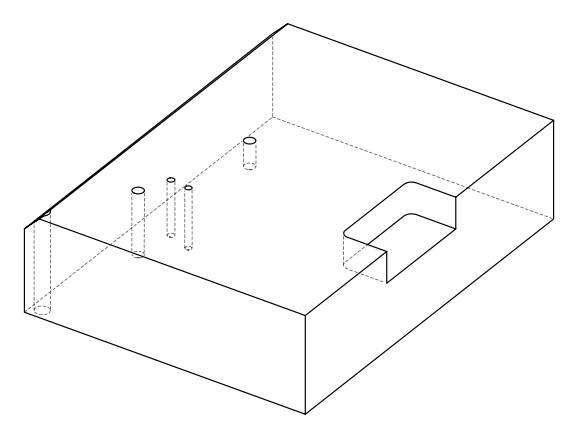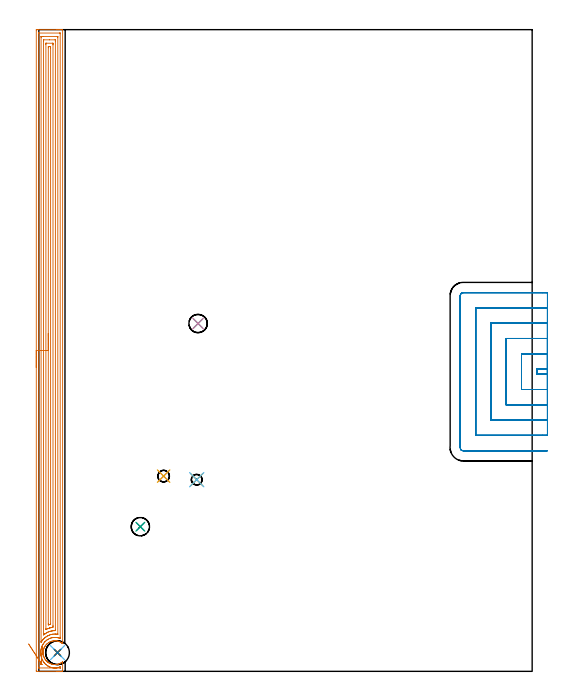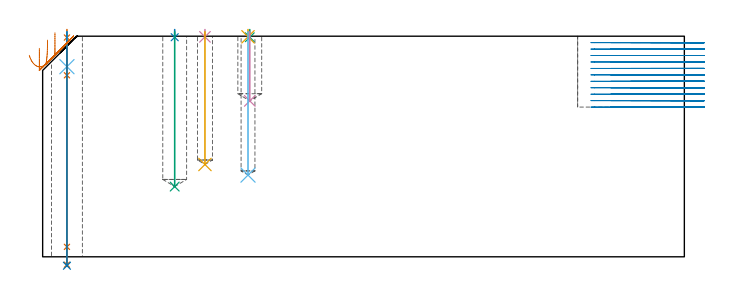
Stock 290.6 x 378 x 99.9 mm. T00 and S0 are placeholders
(PLAN: 14 operations, 8 tool changes, 45.6 min)
(1 SPOT_DRILL | STEP1HOLE | NXT0321_9005460120000 | 0.03 min | 2 mm3)
(2 SPOT_DRILL_1 | STEP1POCKET | NXT0321_9005460120000 | 0.03 min | 1 mm3)
(3 SPOT_DRILL_2 | STEP1POCKET_1 | NXT0321_9005460120000 | 0.03 min | 1 mm3)
(4 SPOT_DRILL_3 | STEP1POCKET_2 | NXT0321_9005460120000 | 0.03 min | 0 mm3)
(5 SPOT_DRILL_4 | STEP1POCKET_3 | NXT0321_9005460120000 | 0.03 min | 0 mm3)
(6 DRILL_BLIND_HOLE_INTO_CENTER | STEP1HOLE | UGT0301_207 | 0.06 min | 789 mm3)
(7 GUN_DRILL_THROUGH_HOLE | STEP1HOLE | UGT0307_006 | 0.5 min | 5562 mm3)
(8 DRILL_TO_ENLARGE_THROUGH_HOLE | STEP1HOLE | NXT0301_104 | 0.43 min | 8988 mm3)
(9 DRILL_BLIND_HOLE_INTO_CENTER_1 | STEP1POCKET | UGT0301_220 | 0.28 min | 6018 mm3)
(10 DRILL_BLIND_HOLE_INTO_CENTER_2 | STEP1POCKET_1 | UGT0301_220 | 0.13 min | 2475 mm3)
(11 DRILL_BLIND_HOLE_INTO_CENTER_3 | STEP1POCKET_2 | UGT0301_189 | 0.24 min | 2042 mm3)
(12 DRILL_BLIND_HOLE_INTO_CENTER_4 | STEP1POCKET_3 | UGT0301_458 | 0.26 min | 1904 mm3)
(13 AREA_MILL | FG_CHAMFER_SURFACE | UGT0205_001 | 18.25 min | 44703 mm3)
(14 MILL_SLOT | SLOT_PARTIAL_RECTANGULAR | NXT0201_011 | Follow Part, ap 3, ae 75% | 25.35 min | 162179 mm3)
(TOOL NXT0321_9005460120000 | NC Spot Drill, 142deg, 12mm, Carbide, Uncoated | D12 PA142 FL30 Z2)
(TOOL UGT0301_207 | Twist Drill 9.2 mm | D9.2 PA118 FL80 Z2)
(TOOL UGT0307_006 | Gun Drill 9 mm | D9 PA130 FL24 Z1)
(TOOL NXT0301_104 | Carbide Drill 14mm [860.1-1400-112A1-MM 2214] | D14 PA140 FL123 Z2)
(TOOL UGT0301_220 | Twist Drill 10.8 mm | D10.8 PA118 FL92 Z2)
(TOOL UGT0301_189 | Twist Drill 6.8 mm | D6.8 PA118 FL66 Z2)
(TOOL UGT0301_458 | Carbide Drill 6.3 mm | D6.3 PA118 FL63 Z2)
(TOOL UGT0205_001 | Chamfer Mill 20 x 3 x 45 deg. | D20 FL50 Z2)
(TOOL NXT0201_011 | ENDMILL 12mm [2P460-1200-NA 1630] | D12 FL38 Z6)
(OP 1 SPOT_DRILL)
G17 G21 G94 G90
T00 M6
G54
G17 G0 G90 X11. Y11. S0 M3
G43 Z109.9 H0
G94 G81 G98 Z99.297 F250. R102.9
G80
M5
M2
(OP 2 SPOT_DRILL_1)
G17 G21 G94 G90
T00 M6
G54
G17 G0 G90 X59.8 Y85.2 S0 M3
G43 Z109.9 H0
G94 G81 G98 Z99.435 F250. R102.9
G80
M5
M2
(OP 3 SPOT_DRILL_2)
G17 G21 G94 G90
T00 M6
G54
G17 G0 G90 X93.8 Y204.9 S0 M3
G43 Z109.9 H0
G94 G81 G98 Z99.427 F250. R102.9
G80
M5
M2
(OP 4 SPOT_DRILL_3)
G17 G21 G94 G90
T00 M6
G54
G17 G0 G90 X73.5 Y115. S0 M3
G43 Z109.9 H0
G94 G81 G98 Z99.607 F250. R102.9
G80
M5
M2
(OP 5 SPOT_DRILL_4)
G17 G21 G94 G90
T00 M6
G54
G17 G0 G90 X93. Y112.9 S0 M3
G43 Z109.9 H0
G94 G81 G98 Z99.629 F250. R102.9
G80
M5
M2
(OP 6 DRILL_BLIND_HOLE_INTO_CENTER)
G17 G21 G94 G90
T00 M6
G54
G17 G0 G90 X11. Y11. S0 M3
G43 Z109.9 H0
G94 G81 G98 Z86.1 F250. R101.9
G80
M5
M2
(OP 7 GUN_DRILL_THROUGH_HOLE)
G17 G21 G94 G90
T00 M6
G54
G17 G0 G90 X11. Y11. M8
G43 Z109.9 H0
Z97.729
S716 M3
G94 G1 Z82.205 F125. M26
G4 X.084
Z4.5 F250.
G4 X.084
Z-3.598 F125.
G4 X.084
M5
M9
G0 Z97.729
Z109.9
M2
(OP 8 DRILL_TO_ENLARGE_THROUGH_HOLE)
G17 G21 G94 G90
T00 M6
G54
G17 G0 G90 X11. Y11. S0 M3
G43 Z109.9 H1
G94 G73 G98 Z-4.048 F250. Q12.993 R101.9
G80
M5
M2
(OP 9 DRILL_BLIND_HOLE_INTO_CENTER_1)
G17 G21 G94 G90
T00 M6
G54
G17 G0 G90 X59.8 Y85.2 S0 M3
G43 Z109.9 H0
G94 G81 G98 Z31.8 F250. R101.9
G80
M5
M2
(OP 10 DRILL_BLIND_HOLE_INTO_CENTER_2)
G17 G21 G94 G90
T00 M6
G54
G17 G0 G90 X93.8 Y204.9 S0 M3
G43 Z109.9 H0
G94 G81 G98 Z70.6 F250. R101.9
G80
M5
M2
(OP 11 DRILL_BLIND_HOLE_INTO_CENTER_3)
G17 G21 G94 G90
T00 M6
G54
G17 G0 G90 X73.5 Y115. S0 M3
G43 Z109.9 H0
G94 G81 G98 Z41.8 F250. R101.9
G80
M5
M2
(OP 12 DRILL_BLIND_HOLE_INTO_CENTER_4)
G17 G21 G94 G90
T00 M6
G54
G17 G0 G90 X93. Y112.9 S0 M3
G43 Z109.9 H0
G94 G81 G98 Z37. F250. R101.9
G80
M5
M2
(OP 13 AREA_MILL)
G17 G21 G94 G90
T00 M6
G54
G17 G0 G90 X-1.5 Y179. S1061 M3
G43 Z109.9 H0
Z94.4
G94 G1 Y179.038 Z93.528 F250.
Y179.152 Z92.663
Y179.341 Z91.812
Y179.603 Z90.98
Y179.937 Z90.174
Y180.34 Z89.4
Y180.808 Z88.664
Y181.34 Z87.972
Y181.929 Z87.329
Y182.572 Z86.74
Y183.264 Z86.208
Y184. Z85.74
Y184.774 Z85.337
Y185.58 Z85.003
Y186.412 Z84.741
Y187.263 Z84.552
Y188.128 Z84.438
Y189. Z84.4
Y377.389
X-1.497 Y377.995
X-1.496 Y377.997 Z84.402
X-0.891 Y377.999 Z85.006
X-0.281 Y378. Z85.617
X10.713 Z96.608
X11.277 Z97.174
X11.606 Z97.502
X12.17 Z98.066
X12.499 Z98.394
X13.156 Z99.056
X13.552 Z99.451
X13.941 Y377.998 Z99.832
X13.972 Y377.995 Z99.863
X13.997 Y377.991 Z99.888
X14. Y377.835 Z99.9
Y16.682
X13.995 Y16.379 Z99.891
X13.909 Y16.433 Z99.807
X13.727 Y16.571 Z99.626
X13.671 Y16.614 Z99.57
X13.576 Y16.682 Z99.476
X13.366 Y16.831 Z99.266
X13.079 Y17.007 Z98.979
X12.639 Y17.246 Z98.539
X12.191 Y17.454 Z98.091
X11.814 Y17.599 Z97.714
X11.433 Y17.726 Z97.333
X11.303 Y17.76 Z97.203
X10.86 Y17.858 Z96.76
X10.414 Y17.932 Z96.314
X9.971 Y17.975 Z95.871
X9.526 Y17.991 Z95.426
X9.082 Y17.978 Z94.982
X8.638 Y17.938 Z94.538
X8.193 Y17.869 Z94.093
X7.75 Y17.773 Z93.65
X7.567 Y17.726 Z93.467
X7.211 Y17.613 Z93.111
X6.862 Y17.476 Z92.762
X6.413 Y17.272 Z92.313
X5.974 Y17.037 Z91.874
X5.635 Y16.831 Z91.535
X5.086 Y16.421 Z90.985
X4.911 Y16.273 Z90.81
X4.81 Y16.187 Z90.709
X4.544 Y15.937 Z90.443
X4.465 Y15.849 Z90.363
X4.197 Y15.556 Z90.097
X3.795 Y15.043 Z89.695
X3.699 Y14.896 Z89.598
X3.542 Y14.658 Z89.442
X3.391 Y14.402 Z89.291
X3.31 Y14.263 Z89.209
X3.252 Y14.148 Z89.15
X3.189 Y14.003 Z89.085
X3.088 Y13.776 Z88.984
X3.055 Y13.704 Z88.953
X2.883 Y13.254 Z88.779
X2.84 Y13.111 Z88.735
X2.748 Y12.809 Z88.645
X2.745 Y12.796 Z88.642
X2.716 Y12.664 Z88.609
X2.679 Y12.514 Z88.577
X2.643 Y12.359 Z88.542
X2.62 Y12.218 Z88.518
X2.569 Y11.913 Z88.468
X2.521 Y11.465 Z88.42
X2.508 Y11.242 Z88.406
X2.504 Y11.025 Z88.399
X2.503 Y11.018 Z88.398
X2.523 Y10.571 Z88.418
X2.538 Y10.432 Z88.429
X2.552 Y10.271 Z88.447
X2.566 Y10.123 Z88.462
X2.588 Y9.986 Z88.483
X2.62 Y9.775 Z88.519
X2.636 Y9.676 Z88.534
X2.738 Y9.227 Z88.637
X2.869 Y8.782 Z88.768
X2.977 Y8.5 Z88.874
X3.04 Y8.332 Z88.938
X3.235 Y7.888 Z89.134
X3.302 Y7.754 Z89.2
X3.31 Y7.737 Z89.208
X3.484 Y7.439 Z89.384
X3.53 Y7.36 Z89.43
X3.767 Y6.993 Z89.667
X3.865 Y6.861 Z89.765
X3.977 Y6.711 Z89.876
X4.198 Y6.439 Z90.096
X4.51 Y6.099 Z90.407
X4.647 Y5.968 Z90.546
X4.792 Y5.83 Z90.691
X4.937 Y5.706 Z90.837
X5.087 Y5.578 Z90.984
X5.265 Y5.446 Z91.156
X5.357 Y5.374 Z91.254
X5.527 Y5.245 Z91.426
X5.58 Y5.204 Z91.479
X5.774 Y5.077 Z91.674
X5.974 Y4.959 Z91.874
X6.413 Y4.728 Z92.313
X6.862 Y4.528 Z92.762
X7.444 Y4.31 Z93.344
X7.75 Y4.229 Z93.65
X8.193 Y4.132 Z94.093
X8.638 Y4.062 Z94.538
X9.082 Y4.022 Z94.982
X9.526 Y4.009 Z95.426
X9.971 Y4.025 Z95.871
X10.414 Y4.068 Z96.314
X10.86 Y4.142 Z96.76
X11.303 Y4.242 Z97.203
X11.556 Y4.31 Z97.456
X12.191 Y4.549 Z98.091
X12.639 Y4.754 Z98.539
X13.079 Y4.994 Z98.979
X13.419 Y5.204 Z99.319
X13.846 Y5.522 Z99.746
X13.898 Y5.559 Z99.797
X13.97 Y5.605 Z99.864
X13.997 Y5.62 Z99.889
X14. Y5.521 Z99.9
Y0.164
X13.997 Y0.01 Z99.888
X13.943 Y0.007 Z99.834
X13.552 Y0. Z99.451
X13.156 Z99.056
X12.499 Z98.394
X11.277 Z97.174
X10.713 Z96.608
X-1.174 Y0.001 Z84.723
X-1.492 Y0.01 Z84.406
X-1.499 Y0.326 Z84.399
Y0.345
X-1.5 Y189. Z84.4
X-0.086 Z85.814
Y375.69
X-0.085 Y375.777 Z85.815
X-0.08 Y375.951 Z85.82
X-0.078 Y375.992 Z85.822
X-0.072 Y375.994 Z85.828
X-0.048 Y375.997 Z85.852
X0.001 Y375.999 Z85.901
X12.104 Z98.004
X12.499 Y375.992 Z98.399
X12.554 Y375.99 Z98.454
X12.579 Y375.974 Z98.479
X12.585 Y375.603 Z98.485
Y20.079
X12.584 Y19.905 Z98.484
X12.579 Y19.557 Z98.479
X12.574 Y19.388 Z98.474
X12.553 Y19.393 Z98.453
X12.499 Y19.41 Z98.399
X12.422 Y19.437 Z98.322
X11.923 Y19.607 Z97.823
X11.606 Y19.704 Z97.506
X11.158 Y19.809 Z97.058
X10.713 Y19.886 Z96.613
X10.118 Y19.956 Z96.018
X9.821 Y19.971 Z95.721
X9.209 Y19.972 Z95.109
X8.928 Y19.958 Z94.828
X8.387 Y19.901 Z94.287
X8.035 Y19.846 Z93.935
X7.634 Y19.761 Z93.534
X7.143 Y19.631 Z93.043
X6.937 Y19.566 Z92.837
X6.39 Y19.361 Z92.29
X6.293 Y19.317 Z92.193
X6.25 Y19.296 Z92.15
X5.7 Y19.018 Z91.6
X5.357 Y18.829 Z91.257
X5.133 Y18.692 Z91.033
X4.803 Y18.468 Z90.703
X4.609 Y18.323 Z90.509
X4.465 Y18.208 Z90.365
X4.118 Y17.922 Z90.018
X3.739 Y17.575 Z89.639
X3.657 Y17.49 Z89.557
X3.572 Y17.397 Z89.472
X3.239 Y17.015 Z89.139
X2.974 Y16.682 Z88.874
X2.847 Y16.514 Z88.747
X2.679 Y16.271 Z88.579
X2.49 Y15.979 Z88.39
X2.376 Y15.789 Z88.276
X2.161 Y15.414 Z88.061
X1.915 Y14.896 Z87.815
X1.891 Y14.844 Z87.791
X1.876 Y14.807 Z87.776
X1.787 Y14.587 Z87.687
X1.629 Y14.161 Z87.529
X1.577 Y14.003 Z87.477
X1.421 Y13.477 Z87.321
X1.335 Y13.111 Z87.235
X1.261 Y12.744 Z87.161
X1.178 Y12.218 Z87.078
X1.15 Y11.962 Z87.05
X1.12 Y11.661 Z87.02
X1.101 Y11.325 Z87.001
X1.096 Y11.123 Z86.996
X1.116 Y10.432 Z87.016
X1.121 Y10.318 Z87.021
X1.132 Y10.194 Z87.032
X1.17 Y9.853 Z87.07
X1.215 Y9.539 Z87.115
X1.277 Y9.156 Z87.177
X1.391 Y8.646 Z87.291
X1.59 Y7.951 Z87.49
X1.66 Y7.754 Z87.56
X1.787 Y7.42 Z87.687
X2.029 Y6.861 Z87.929
X2.278 Y6.369 Z88.178
X2.523 Y5.968 Z88.423
X2.679 Y5.725 Z88.579
X2.949 Y5.347 Z88.849
X3.162 Y5.075 Z89.062
X3.572 Y4.607 Z89.472
X4.002 Y4.182 Z89.902
X4.465 Y3.791 Z90.365
X5.147 Y3.289 Z91.047
X5.276 Y3.208 Z91.176
X5.357 Y3.16 Z91.257
X5.647 Y2.999 Z91.547
X6.25 Y2.714 Z92.15
X6.465 Y2.619 Z92.365
X7.031 Y2.397 Z92.931
X7.143 Y2.359 Z93.043
X7.197 Y2.342 Z93.097
X7.582 Y2.252 Z93.482
X8.035 Y2.154 Z93.935
X8.332 Y2.1 Z94.232
X8.435 Y2.088 Z94.335
X8.928 Y2.042 Z94.828
X9.309 Y2.016 Z95.209
X9.326 Z95.226
X9.821 Y2.029 Z95.721
X10.175 Y2.042 Z96.075
X10.232 Y2.049 Z96.132
X10.713 Y2.114 Z96.613
X10.957 Y2.152 Z96.857
X11.281 Y2.22 Z97.181
X11.606 Y2.293 Z97.506
X11.689 Y2.314 Z97.589
X11.967 Y2.397 Z97.867
X12.356 Y2.539 Z98.256
X12.499 Y2.589 Z98.399
X12.568 Y2.612 Z98.468
X12.579 Y2.483 Z98.479
X12.583 Y2.397 Z98.483
X12.585 Y2.31 Z98.485
X12.584 Y2.223 Z98.484
X12.58 Y2.049 Z98.48
X12.578 Y2.008 Z98.478
X12.572 Y2.006 Z98.472
X12.548 Y2.003 Z98.448
X12.499 Y2.001 Z98.399
X0.396 Z86.296
X0.001 Y2.008 Z85.901
X-0.054 Y2.01 Z85.846
X-0.079 Y2.026 Z85.821
X-0.086 Y2.397 Z85.814
Y189.
X1.328 Z87.228
X1.329 Y373.383 Z87.229
X1.331 Y373.818 Z87.231
X1.333 Y373.932 Z87.233
X1.335 Y373.98 Z87.235
X1.423 Y373.99 Z87.323
X1.607 Y373.998 Z87.507
X1.787 Y373.999 Z87.687
X2.497 Y374. Z88.397
X10.896 Y373.999 Z96.796
X11.017 Y373.997 Z96.917
X11.114 Y373.992 Z97.014
X11.165 Y373.987 Z97.065
X11.166 Y373.969 Z97.066
X11.169 Y373.818 Z97.069
X11.171 Y373.36 Z97.071
Y22.039
X11.169 Y21.925 Z97.069
X11.167 Y21.868 Z97.067
X11.166 Y21.849 Z97.066
X11.109 Y21.851 Z97.009
X10.87 Y21.882 Z96.77
X10.713 Y21.899 Z96.613
X10.311 Y21.94 Z96.211
X9.883 Y21.977 Z95.783
X9.821 Y21.978 Z95.721
X8.997 Y21.97 Z94.897
X8.928 Y21.964 Z94.828
X8.189 Y21.885 Z94.089
X8.035 Y21.859 Z93.935
X7.439 Y21.742 Z93.339
X7.143 Y21.666 Z93.043
X6.737 Y21.552 Z92.637
X6.25 Y21.374 Z92.15
X6.086 Y21.31 Z91.986
X5.705 Y21.146 Z91.605
X5.472 Y21.031 Z91.372
X5.357 Y20.971 Z91.257
X4.892 Y20.719 Z90.792
X4.465 Y20.456 Z90.365
X4.342 Y20.376 Z90.242
X4.165 Y20.253 Z90.065
X3.83 Y19.996 Z89.73
X3.572 Y19.788 Z89.472
X3.34 Y19.592 Z89.24
X3.085 Y19.361 Z88.985
X2.88 Y19.159 Z88.78
X2.679 Y18.943 Z88.579
X2.456 Y18.691 Z88.356
X2.265 Y18.468 Z88.165
X2.055 Y18.199 Z87.955
X1.787 Y17.843 Z87.687
X1.675 Y17.686 Z87.575
X1.599 Y17.575 Z87.499
X1.335 Y17.175 Z87.235
X1.333 Y17.202 Z87.233
X1.33 Y17.28 Z87.23
X1.329 Y17.382 Z87.229
X1.328 Y17.488 Z87.228
Y189.
X2.743 Z88.643
Y371.139
X2.748 Y371.964 Z88.648
X2.749 Y371.987 Z88.649
X2.766 Y371.99 Z88.666
X2.819 Y371.995 Z88.719
X2.927 Y371.998 Z88.827
X6.25 Y372. Z92.15
X9.58 Y371.999 Z95.48
X9.683 Y371.996 Z95.583
X9.734 Y371.991 Z95.634
X9.751 Y371.988 Z95.651
X9.757 Y371.139 Z95.657
Y24.718
X9.755 Y24.303 Z95.655
X9.753 Y24.096 Z95.653
X9.75 Y24.001 Z95.65
X9.657 Y23.989 Z95.557
X8.928 Y23.963 Z94.828
X8.797 Y23.956 Z94.697
X8.035 Y23.877 Z93.935
X7.989 Y23.871 Z93.889
X7.716 Y23.825 Z93.616
X7.24 Y23.728 Z93.14
X7.143 Y23.703 Z93.043
X6.539 Y23.535 Z92.439
X6.25 Y23.439 Z92.15
X5.88 Y23.302 Z91.78
X5.357 Y23.085 Z91.257
X5.251 Y23.038 Z91.151
X5.029 Y22.932 Z90.929
X4.66 Y22.737 Z90.56
X4.465 Y22.628 Z90.365
X4.094 Y22.41 Z89.994
X3.572 Y22.072 Z89.472
X3.552 Y22.059 Z89.452
X3.524 Y22.039 Z89.424
X3.488 Y22.011 Z89.388
X2.75 Y21.445 Z88.65
X2.748 Y21.505 Z88.648
X2.745 Y21.662 Z88.645
X2.743 Y21.976 Z88.643
Y22.039
Y189.
X4.157 Z90.057
X4.158 Y369.354 Z90.058
X4.159 Y369.659 Z90.059
X4.164 Y369.968 Z90.064
X4.168 Y369.991 Z90.068
X4.183 Y369.994 Z90.083
X4.222 Y369.997 Z90.122
X4.303 Y369.999 Z90.203
X4.465 Y370. Z90.365
X8.035 Y369.998 Z93.935
X8.285 Y369.996 Z94.185
X8.328 Y369.99 Z94.228
X8.336 Y369.978 Z94.236
X8.339 Y369.943 Z94.239
X8.342 Y369.354 Z94.242
X8.343 Y369.046 Z94.243
X8.342 Y27.089 Z94.242
X8.339 Y26.503 Z94.239
X8.336 Y26.202 Z94.236
X8.322 Y25.926 Z94.222
X8.035 Y25.884 Z93.935
X7.798 Y25.847 Z93.698
X7.143 Y25.728 Z93.043
X7.045 Y25.708 Z92.945
X6.646 Y25.61 Z92.546
X6.336 Y25.524 Z92.236
X6.25 Y25.496 Z92.15
X5.674 Y25.294 Z91.574
X5.357 Y25.169 Z91.257
X5.041 Y25.034 Z90.941
X4.465 Y24.769 Z90.365
X4.43 Y24.752 Z90.33
X4.36 Y24.718 Z90.26
X4.269 Y24.674 Z90.169
X4.218 Y24.653 Z90.118
X4.163 Y24.633 Z90.063
X4.161 Y24.669 Z90.061
X4.159 Y24.718 Z90.059
X4.157 Y24.85 Z90.057
Y25.025
Y189.
X5.571 Z91.471
Y367.354
X5.573 Y367.568 Z91.473
X5.576 Y367.907 Z91.476
X5.578 Y367.983 Z91.478
X5.674 Y367.99 Z91.574
X5.821 Y367.997 Z91.721
X6.25 Y367.999 Z92.15
X6.712 Y367.998 Z92.612
X6.881 Y367.993 Z92.781
X6.915 Y367.99 Z92.815
X6.922 Y367.931 Z92.822
X6.926 Y367.785 Z92.826
X6.928 Y367.568 Z92.828
X6.929 Y366.889 Z92.829
X6.928 Y27.949 Z92.828
X6.927 Y27.78 Z92.827
X6.925 Y27.738 Z92.825
X6.922 Y27.723 Z92.822
X6.913 Y27.716 Z92.813
X6.845 Y27.694 Z92.745
X6.25 Y27.537 Z92.15
X6.14 Y27.506 Z92.04
X5.769 Y27.396 Z91.669
X5.689 Y27.378 Z91.589
X5.578 Y27.396 Z91.478
X5.575 Y27.68 Z91.475
X5.572 Y28.074 Z91.472
X5.571 Y189. Z91.471
Y189.872 Z91.509
Y190.736 Z91.623
Y191.588 Z91.812
Y192.42 Z92.074
Y193.226 Z92.408
Y194. Z92.811
Y194.736 Z93.28
Y195.428 Z93.811
Y196.071 Z94.4
Y196.66 Z95.043
Y197.191 Z95.735
Y197.66 Z96.471
Y198.063 Z97.245
Y198.397 Z98.051
Y198.659 Z98.883
Y198.848 Z99.735
Y198.962 Z100.599
Y199. Z101.471
G0 Z109.9
X-6.054 Y16.189
Z91.236
G1 X-5.808 Y15.812 Z90.488
X-5.528 Y15.381 Z89.784
X-5.216 Y14.9 Z89.126
X-4.873 Y14.373 Z88.521
X-4.503 Y13.804 Z87.973
X-4.108 Y13.197 Z87.487
X-3.692 Y12.557 Z87.065
X-3.257 Y11.888 Z86.712
X-2.807 Y11.196 Z86.429
X-2.345 Y10.486 Z86.22
X-1.875 Y9.764 Z86.085
X-1.401 Y9.034 Z86.025
X-0.925 Y8.303 Z86.042
X-0.452 Y7.576 Z86.135
X0.014 Y6.858 Z86.302
X0.471 Y6.155 Z86.544
X0.915 Y5.473 Z86.858
X1.342 Y4.816 Z87.242
X1.699 Y4.27 Z87.599
X1.787 Y4.144 Z87.687
X1.87 Y4.005 Z87.77
X1.698 Y4. Z87.598
X1.605 Z87.505
X1.497 Y4.002 Z87.397
X1.407 Y4.007 Z87.307
X1.335 Y4.012 Z87.235
X1.333 Y4.028 Z87.233
X1.33 Y4.128 Z87.23
X1.329 Y4.182 Z87.229
Y4.479
X1.331 Y4.638 Z87.231
X1.335 Y4.744 Z87.235
X1.342 Y4.816 Z87.242
X1.423 Y5.677 Z87.361
X1.502 Y6.524 Z87.554
X1.579 Y7.351 Z87.821
X1.654 Y8.151 Z88.16
X1.726 Y8.919 Z88.567
X1.794 Y9.649 Z89.04
X1.858 Y10.336 Z89.575
X1.918 Y10.973 Z90.168
X1.972 Y11.556 Z90.814
X2.022 Y12.081 Z91.509
X2.065 Y12.543 Z92.247
X2.102 Y12.94 Z93.024
X2.133 Y13.268 Z93.831
X2.157 Y13.525 Z94.665
X2.174 Y13.708 Z95.518
X2.184 Y13.816 Z96.383
X2.187 Y13.85 Z97.255
X2.183 Y13.807 Z98.126
G0 Z109.9
M5
M2
(OP 14 MILL_SLOT)
G17 G21 G94 G90
T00 M6
G54
G17 G0 G90 X299.6 Y178.1 S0 M3
G43 Z109.9 H1
Z96.982
G94 G1 X296.6 F250.
X293.3 F500.
Y175.
X296.6
X299.6 F250.
Y187.1
X296.6
X284.3 F500.
Y166.
X296.6
X299.6 F250.
Y196.1
X296.6
X275.3 F500.
Y157.
X296.6
X299.6 F250.
Y205.1
X296.6
X266.3 F500.
Y148.
X296.6
X299.6 F250.
Y214.1
X296.6
X257.3 F500.
Y139.
X296.6
X299.6 F250.
Y223.1
X296.6
X249.9 F500.
G3 X248.3 Y221.5 R1.6
G1 Y131.6
G3 X249.9 Y130. R1.6
G1 X296.6
X299.6 F250.
G0 Y178.1 Z94.064
G1 X296.6
X293.3 F500.
Y175.
X296.6
X299.6 F250.
Y187.1
X296.6
X284.3 F500.
Y166.
X296.6
X299.6 F250.
Y196.1
X296.6
X275.3 F500.
Y157.
X296.6
X299.6 F250.
Y205.1
X296.6
X266.3 F500.
Y148.
X296.6
X299.6 F250.
Y214.1
X296.6
X257.3 F500.
Y139.
X296.6
X299.6 F250.
Y223.1
X296.6
X249.9 F500.
G3 X248.3 Y221.5 R1.6
G1 Y131.6
G3 X249.9 Y130. R1.6
G1 X296.6
X299.6 F250.
G0 Y178.1 Z91.145
G1 X296.6
X293.3 F500.
Y175.
X296.6
X299.6 F250.
Y187.1
X296.6
X284.3 F500.
Y166.
X296.6
X299.6 F250.
Y196.1
X296.6
X275.3 F500.
Y157.
X296.6
X299.6 F250.
Y205.1
X296.6
X266.3 F500.
Y148.
X296.6
X299.6 F250.
Y214.1
X296.6
X257.3 F500.
Y139.
X296.6
X299.6 F250.
Y223.1
X296.6
X249.9 F500.
G3 X248.3 Y221.5 R1.6
G1 Y131.6
G3 X249.9 Y130. R1.6
G1 X296.6
X299.6 F250.
G0 Y178.1 Z88.227
G1 X296.6
X293.3 F500.
Y175.
X296.6
X299.6 F250.
Y187.1
X296.6
X284.3 F500.
Y166.
X296.6
X299.6 F250.
Y196.1
X296.6
X275.3 F500.
Y157.
X296.6
X299.6 F250.
Y205.1
X296.6
X266.3 F500.
Y148.
X296.6
X299.6 F250.
Y214.1
X296.6
X257.3 F500.
Y139.
X296.6
X299.6 F250.
Y223.1
X296.6
X249.9 F500.
G3 X248.3 Y221.5 R1.6
G1 Y131.6
G3 X249.9 Y130. R1.6
G1 X296.6
X299.6 F250.
G0 Y178.1 Z85.309
G1 X296.6
X293.3 F500.
Y175.
X296.6
X299.6 F250.
Y187.1
X296.6
X284.3 F500.
Y166.
X296.6
X299.6 F250.
Y196.1
X296.6
X275.3 F500.
Y157.
X296.6
X299.6 F250.
Y205.1
X296.6
X266.3 F500.
Y148.
X296.6
X299.6 F250.
Y214.1
X296.6
X257.3 F500.
Y139.
X296.6
X299.6 F250.
Y223.1
X296.6
X249.9 F500.
G3 X248.3 Y221.5 R1.6
G1 Y131.6
G3 X249.9 Y130. R1.6
G1 X296.6
X299.6 F250.
G0 Y178.1 Z82.391
G1 X296.6
X293.3 F500.
Y175.
X296.6
X299.6 F250.
Y187.1
X296.6
X284.3 F500.
Y166.
X296.6
X299.6 F250.
Y196.1
X296.6
X275.3 F500.
Y157.
X296.6
X299.6 F250.
Y205.1
X296.6
X266.3 F500.
Y148.
X296.6
X299.6 F250.
Y214.1
X296.6
X257.3 F500.
Y139.
X296.6
X299.6 F250.
Y223.1
X296.6
X249.9 F500.
G3 X248.3 Y221.5 R1.6
G1 Y131.6
G3 X249.9 Y130. R1.6
G1 X296.6
X299.6 F250.
G0 Y178.1 Z79.473
G1 X296.6
X293.3 F500.
Y175.
X296.6
X299.6 F250.
Y187.1
X296.6
X284.3 F500.
Y166.
X296.6
X299.6 F250.
Y196.1
X296.6
X275.3 F500.
Y157.
X296.6
X299.6 F250.
Y205.1
X296.6
X266.3 F500.
Y148.
X296.6
X299.6 F250.
Y214.1
X296.6
X257.3 F500.
Y139.
X296.6
X299.6 F250.
Y223.1
X296.6
X249.9 F500.
G3 X248.3 Y221.5 R1.6
G1 Y131.6
G3 X249.9 Y130. R1.6
G1 X296.6
X299.6 F250.
G0 Y178.1 Z76.555
G1 X296.6
X293.3 F500.
Y175.
X296.6
X299.6 F250.
Y187.1
X296.6
X284.3 F500.
Y166.
X296.6
X299.6 F250.
Y196.1
X296.6
X275.3 F500.
Y157.
X296.6
X299.6 F250.
Y205.1
X296.6
X266.3 F500.
Y148.
X296.6
X299.6 F250.
Y214.1
X296.6
X257.3 F500.
Y139.
X296.6
X299.6 F250.
Y223.1
X296.6
X249.9 F500.
G3 X248.3 Y221.5 R1.6
G1 Y131.6
G3 X249.9 Y130. R1.6
G1 X296.6
X299.6 F250.
G0 Y178.1 Z73.636
G1 X296.6
X293.3 F500.
Y175.
X296.6
X299.6 F250.
Y187.1
X296.6
X284.3 F500.
Y166.
X296.6
X299.6 F250.
Y196.1
X296.6
X275.3 F500.
Y157.
X296.6
X299.6 F250.
Y205.1
X296.6
X266.3 F500.
Y148.
X296.6
X299.6 F250.
Y214.1
X296.6
X257.3 F500.
Y139.
X296.6
X299.6 F250.
Y223.1
X296.6
X249.9 F500.
G3 X248.3 Y221.5 R1.6
G1 Y131.6
G3 X249.9 Y130. R1.6
G1 X296.6
X299.6 F250.
G0 Y178.1 Z70.718
G1 X296.6
X293.3 F500.
Y175.
X296.6
X299.6 F250.
Y187.1
X296.6
X284.3 F500.
Y166.
X296.6
X299.6 F250.
Y196.1
X296.6
X275.3 F500.
Y157.
X296.6
X299.6 F250.
Y205.1
X296.6
X266.3 F500.
Y148.
X296.6
X299.6 F250.
Y214.1
X296.6
X257.3 F500.
Y139.
X296.6
X299.6 F250.
Y223.1
X296.6
X249.9 F500.
G3 X248.3 Y221.5 R1.6
G1 Y131.6
G3 X249.9 Y130. R1.6
G1 X296.6
X299.6 F250.
G0 Y178.1 Z67.8
G1 X296.6
X293.3 F500.
Y175.
X296.6
X299.6 F250.
Y187.1
X296.6
X284.3 F500.
Y166.
X296.6
X299.6 F250.
Y196.1
X296.6
X275.3 F500.
Y157.
X296.6
X299.6 F250.
Y205.1
X296.6
X266.3 F500.
Y148.
X296.6
X299.6 F250.
Y214.1
X296.6
X257.3 F500.
Y139.
X296.6
X299.6 F250.
Y223.1
X296.6
X249.9 F500.
G3 X248.3 Y221.5 R1.6
G1 Y131.6
G3 X249.9 Y130. R1.6
G1 X296.6
X299.6 F250.
G0 Z109.9
M5
M2
